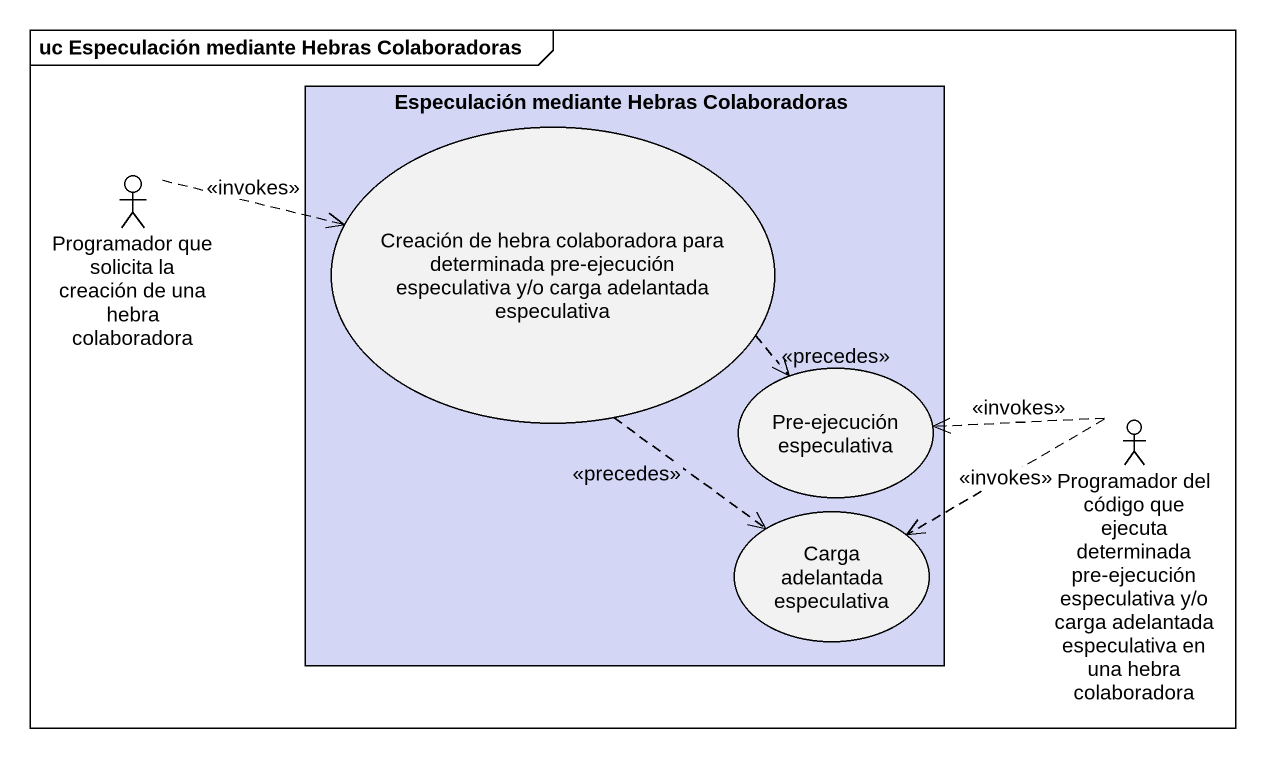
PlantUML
@startuml
mainframe uc Especulación mediante Hebras Colaboradoras
rectangle "Especulación mediante Hebras Colaboradoras" as Especulación_mediante #D3D7F5 {
  usecase "Creación de hebra colaboradora para determinada pre-ejecución especulativa y/o carga adelantada especulativa" as Creación_de_hebra
  usecase "Pre-ejecución especulativa" as Pre_ejecución_especulativa
  usecase "Carga adelantada especulativa" as Carga_adelantada
}
actor "Programador que solicita la creación de una hebra colaboradora" as Programador_que_solicita_la
actor "Programador del código que ejecuta determinada pre-ejecución especulativa y/o carga adelantada especulativa en una hebra colaboradora" as Programador_del_código_que
Creación_de_hebra .right.> Pre_ejecución_especulativa : <<precedes>>
Creación_de_hebra ..> Carga_adelantada : <<precedes>>
Programador_que_solicita_la .right.> Creación_de_hebra : <<invokes>>
Programador_del_código_que .left.> Pre_ejecución_especulativa : <<invokes>>
Programador_del_código_que .left.> Carga_adelantada : <<invokes>>
@enduml
